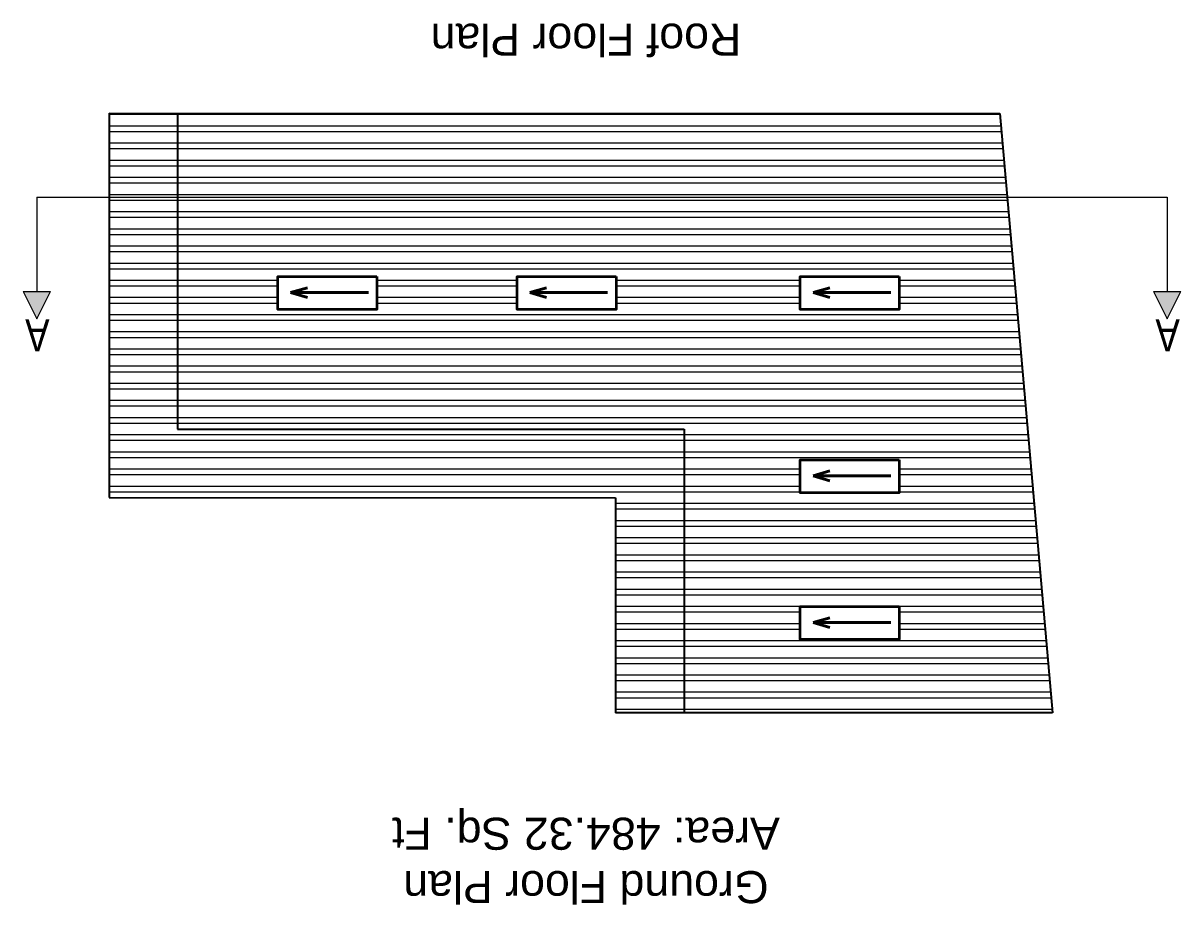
# Model space of a CAD drawing. Header units: inches. Extents: x 392906 to 410488, y -52747 to -40742.
# Drawn here: x 400142 to 400648, y -49143 to -48757 of the extents above; entities that cross this region are included whole.
import ezdxf

# ---------------------------------------------------------------- set-up
doc = ezdxf.new("R2010")
doc.units = ezdxf.units.IN
doc.header["$LTSCALE"] = 2
doc.header["$MEASUREMENT"] = 0
doc.layers.get('0').update_dxf_attribs({"linetype": 'CONTINUOUS'})
for name, color, linetype, lineweight in [('DIM_LINE', 173, 'CONTINUOUS', 20), ('door', 20, 'CONTINUOUS', 35), ('WALL - A', 1, 'CONTINUOUS', 40)]:
    doc.layers.add(name, color=color, linetype=linetype, lineweight=lineweight)
doc.styles.get("Standard").update_dxf_attribs({"font": 'ARIALN.TTF'})
pattern_1 = [(360, (798872.875, -98167.326), (1e-15, 7.5), []), (360, (798875.375, -98169.826), (1e-15, 7.5), [])]

msp = doc.modelspace()

# ---------------------------------------------------------------- hatches: boundary and pattern name
at = {"linetype": 'ByBlock', "lineweight": 5}
for points in [[(400147.58, -48886.78), (400141.58, -48874.78), (400153.58, -48874.78)], [(400641.9, -48886.78), (400635.9, -48874.78), (400647.9, -48874.78)]]:
    msp.add_hatch(color=7, dxfattribs=at).paths.add_polyline_path(points)
at = {"layer": 'DIM_LINE'}
h = msp.add_hatch(dxfattribs=at)
h.set_pattern_fill('ANSI32', color=256, scale=20, angle=315)
h.set_pattern_definition(pattern_1)
h.paths.add_polyline_path([(400179.13, -48833.62), (400209.13, -48833.62), (400209.13, -48796.88), (400179.13, -48796.87)])
h = msp.add_hatch(dxfattribs=at)
h.set_pattern_fill('ANSI32', color=256, scale=20, angle=315)
h.set_pattern_definition(pattern_1)
h.paths.add_polyline_path([(400571.89, -48833.62), (400568.67, -48796.96), (400209.13, -48796.88), (400209.13, -48833.62)])
h = msp.add_hatch(dxfattribs=at)
h.set_pattern_fill('ANSI32', color=256, scale=20, angle=315)
h.set_pattern_definition(pattern_1)
h.paths.add_polyline_path([(400209.13, -48833.62), (400179.13, -48833.62), (400179.13, -48964.87), (400400.63, -48964.92), (400400.63, -49058.9), (400430.63, -49058.9), (400430.63, -48934.93), (400209.13, -48934.88)])
h = msp.add_hatch(dxfattribs=at)
h.set_pattern_fill('ANSI32', color=256, scale=20, angle=315)
h.set_pattern_definition(pattern_1)
h.paths.add_polyline_path([(400430.63, -48934.93), (400430.63, -49058.9), (400591.7, -49058.9), (400571.89, -48833.62), (400209.13, -48833.62), (400209.13, -48934.88)])
h.paths.add_polyline_path([(400481.45, -48882.7), (400481.45, -48868.24), (400524.78, -48868.24), (400524.78, -48882.7)], flags=16)
h.paths.add_polyline_path([(400481.45, -48948.32), (400524.78, -48948.32), (400524.78, -48962.77), (400481.45, -48962.77)], flags=16)
h.paths.add_polyline_path([(400400.98, -48882.7), (400357.66, -48882.7), (400357.66, -48868.24), (400400.98, -48868.24)], flags=16)
h.paths.add_polyline_path([(400481.45, -49012.43), (400524.78, -49012.43), (400524.78, -49026.88), (400481.45, -49026.88)], flags=16)
h.paths.add_polyline_path([(400296.32, -48882.7), (400253, -48882.7), (400253, -48868.24), (400296.32, -48868.24)], flags=16)

# ---------------------------------------------------------------- linework, layer by layer
at = {"ltscale": 0.5}
for p, q in [((400179.13, -48796.87), (400179.13, -48964.87)), ((400179.13, -48796.87), (400568.67, -48796.96)), ((400209.13, -48796.88), (400209.13, -48934.88)), ((400568.67, -48796.96), (400591.7, -49058.9)), ((400209.13, -48934.88), (400430.63, -48934.93)), ((400430.63, -48934.93), (400430.63, -49058.9)), ((400179.13, -48964.87), (400400.63, -48964.92)), ((400400.63, -48964.92), (400400.63, -49058.9)), ((400591.7, -49058.9), (400400.63, -49058.9))]:
    msp.add_line(p, q, dxfattribs=at)
at = {"color": 7, "linetype": 'ByBlock', "lineweight": 5}
for p, q in [((400147.58, -48833.62), (400641.9, -48833.62)), ((400147.58, -48833.62), (400147.58, -48874.78)), ((400641.9, -48833.62), (400641.9, -48874.78)), ((400141.58, -48874.78), (400153.58, -48874.78)), ((400141.58, -48874.78), (400147.58, -48886.78)), ((400147.58, -48886.78), (400153.58, -48874.78)), ((400635.9, -48874.78), (400647.9, -48874.78)), ((400635.9, -48874.78), (400641.9, -48886.78)), ((400641.9, -48886.78), (400647.9, -48874.78))]:
    msp.add_line(p, q, dxfattribs=at)
at = {"layer": 'DIM_LINE'}
for points in [[(400253, -48868.24), (400253, -48882.7), (400296.32, -48882.7), (400296.32, -48868.24)], [(400357.66, -48868.24), (400357.66, -48882.7), (400400.98, -48882.7), (400400.98, -48868.24)], [(400481.45, -48868.24), (400481.45, -48882.7), (400524.78, -48882.7), (400524.78, -48868.24)], [(400481.45, -48948.32), (400481.45, -48962.77), (400524.78, -48962.77), (400524.78, -48948.32)], [(400481.45, -49012.43), (400481.45, -49026.88), (400524.78, -49026.88), (400524.78, -49012.43)]]:
    msp.add_lwpolyline(points, close=True, dxfattribs=at)
at = {"layer": 'door', "ltscale": 0.5}
for points in [[(400296.32, -48868.24), (400296.32, -48882.7), (400253, -48882.7), (400253, -48868.24)], [(400400.98, -48868.24), (400400.98, -48882.7), (400357.66, -48882.7), (400357.66, -48868.24)], [(400524.78, -48868.24), (400524.78, -48882.7), (400481.45, -48882.7), (400481.45, -48868.24)], [(400524.78, -48948.32), (400524.78, -48962.77), (400481.45, -48962.77), (400481.45, -48948.32)], [(400524.78, -49012.43), (400524.78, -49026.88), (400481.45, -49026.88), (400481.45, -49012.43)]]:
    msp.add_lwpolyline(points, close=True, dxfattribs=at)
at = {"layer": 'WALL - A'}
for p, q in [((400258.58, -48875.28), (400265.88, -48873.15)), ((400363.24, -48875.28), (400370.54, -48873.15)), ((400487.04, -48875.28), (400494.34, -48873.15)), ((400292.56, -48875.28), (400258.58, -48875.28)), ((400258.58, -48875.28), (400265.88, -48877.4)), ((400397.22, -48875.28), (400363.24, -48875.28)), ((400363.24, -48875.28), (400370.54, -48877.4)), ((400521.02, -48875.28), (400487.04, -48875.28)), ((400487.04, -48875.28), (400494.34, -48877.4)), ((400487.04, -48955.35), (400494.34, -48953.22)), ((400521.02, -48955.35), (400487.04, -48955.35)), ((400487.04, -48955.35), (400494.34, -48957.48)), ((400487.04, -49019.46), (400494.34, -49017.34)), ((400521.02, -49019.46), (400487.04, -49019.46)), ((400487.04, -49019.46), (400494.34, -49021.59))]:
    msp.add_line(p, q, dxfattribs=at)

# ---------------------------------------------------------------- texts
at = {"color": 7, "linetype": 'ByBlock', "lineweight": 5, "char_height": 14, "rotation": 180}
for s, insert, width, attachment_point in [('{\\fArial CE|b0|i0|c0|p34;Roof\\fArial CE|b0|i0|c238|p34; Floor Plan}', (400387.73, -48764.6), 235.547, 5), ('A', (400142.46, -48900.89), 26.5803, 3), ('A', (400636.78, -48900.89), 26.5803, 3), ('{\\fArial CE|b0|i0|c238|p34;Ground Floor Plan\\PArea: \\fArial CE|b0|i0|c0|p34;484.32\\fArial CE|b0|i0|c238|p34; Sq. Ft}', (400387.73, -49121.32), 235.547, 5)]:
    msp.add_mtext(s, dxfattribs=dict(at, insert=insert, width=width, attachment_point=attachment_point))

doc.saveas('drawing.dxf')
